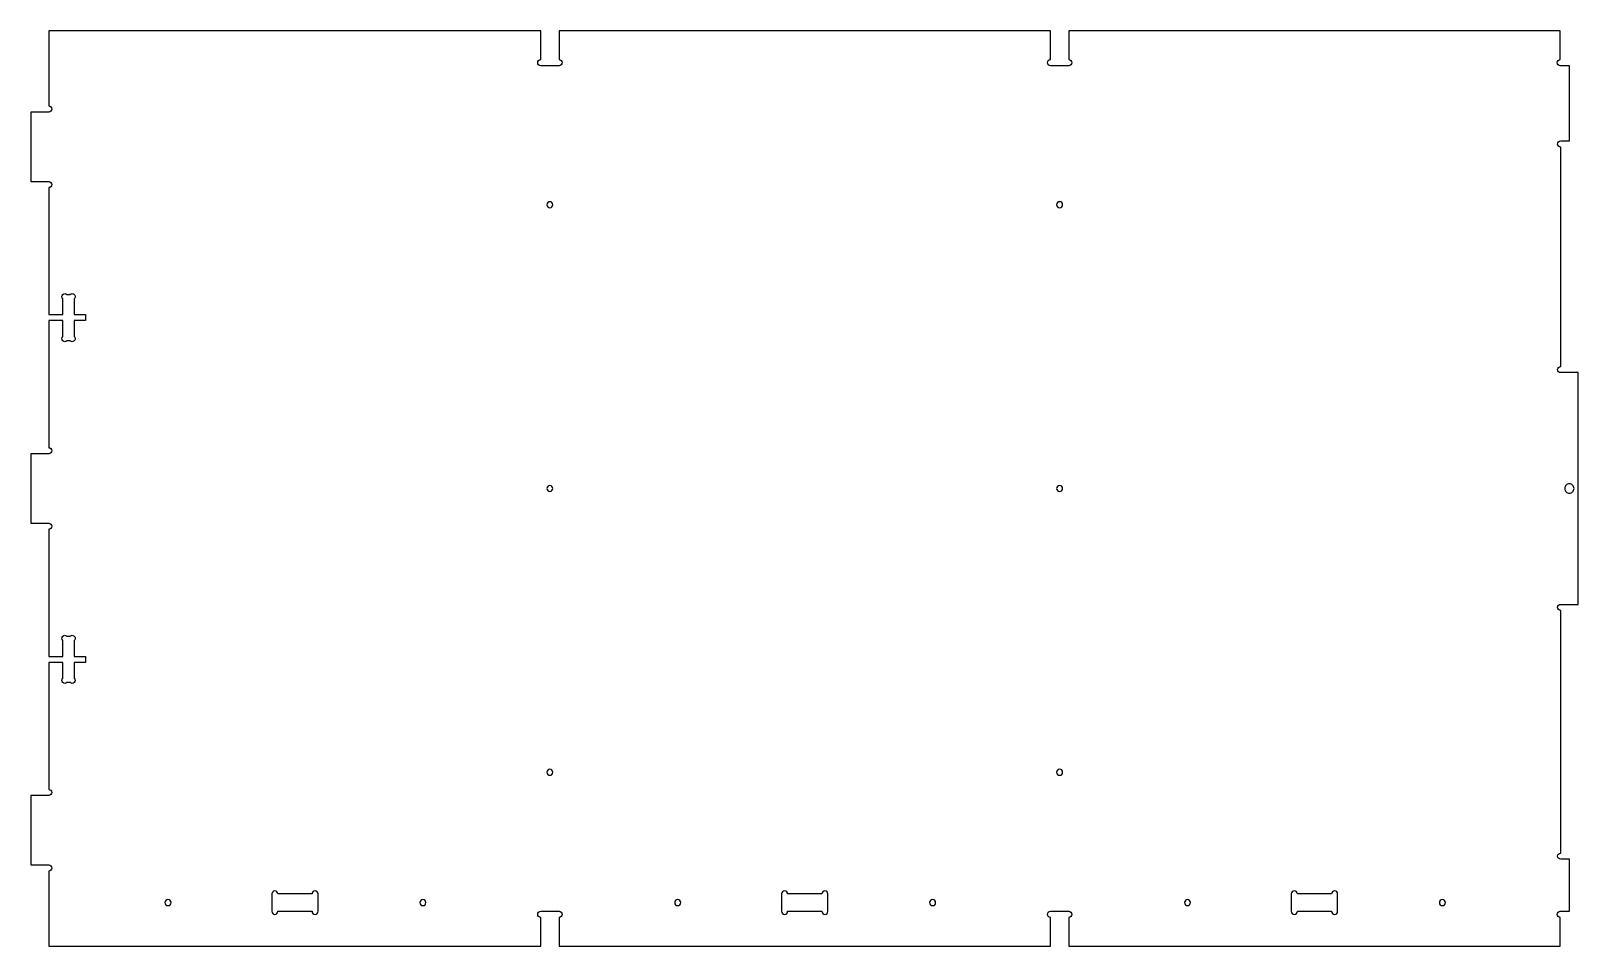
# Model space of a CAD drawing. Extents: x 1.2 to 68, y 7.2 to 46.7.
import ezdxf

# ---------------------------------------------------------------- set-up
doc = ezdxf.new("R2010")
doc.units = 0
doc.layers.add('HALF_INCH_THRUCUT', color=18, linetype='CONTINUOUS')
doc.layers.add('SCREW_LOCATION_RECESS', color=1, linetype='CONTINUOUS')

msp = doc.modelspace()

# ---------------------------------------------------------------- linework, layer by layer
at = {"layer": 'HALF_INCH_THRUCUT'}
for points in [[(2.001, 7.182), (23.231, 7.182), (23.231, 8.421, -1), (23.231, 8.682), (24.021, 8.682, -1), (24.021, 8.421), (24.021, 7.182), (45.231, 7.182), (45.231, 8.421, -1), (45.231, 8.682), (46.021, 8.682, -1), (46.021, 8.421), (46.021, 7.182), (67.231, 7.182), (67.231, 8.421, -1), (67.231, 8.682), (67.626, 8.682), (67.626, 10.932), (67.251, 10.932, -1), (67.251, 11.193), (67.251, 21.671, -1), (67.251, 21.932), (68.001, 21.932), (68.001, 31.932), (67.251, 31.932, -1), (67.251, 32.193), (67.251, 41.671, -1), (67.251, 41.932), (67.626, 41.932), (67.626, 45.182), (67.231, 45.182, -1), (67.231, 45.443), (67.231, 46.682), (46.021, 46.682), (46.021, 45.443, -1), (46.021, 45.182), (45.231, 45.182, -1), (45.231, 45.443), (45.231, 46.682), (24.021, 46.682), (24.021, 45.443, -1), (24.021, 45.182), (23.231, 45.182, -1), (23.231, 45.443), (23.231, 46.682), (2.001, 46.682), (2.001, 43.443, -1), (2.001, 43.182), (1.231, 43.182), (1.231, 40.182), (2.001, 40.182, -1), (2.001, 39.921), (2.001, 34.437), (2.601, 34.437), (2.601, 35.123, -1), (2.785, 35.307), (2.917, 35.307, -1), (3.101, 35.123), (3.101, 34.437), (3.588, 34.437), (3.588, 34.177), (3.101, 34.177), (3.101, 33.491, -1), (2.917, 33.307), (2.785, 33.307, -1), (2.601, 33.491), (2.601, 34.177), (2.001, 34.177), (2.001, 28.693, -1), (2.001, 28.432), (1.231, 28.432), (1.231, 25.432), (2.001, 25.432, -1), (2.001, 25.171), (2.001, 19.687), (2.601, 19.687), (2.601, 20.373, -1), (2.785, 20.557), (2.917, 20.557, -1), (3.101, 20.373), (3.101, 19.687), (3.588, 19.687), (3.588, 19.427), (3.101, 19.427), (3.101, 18.741, -1), (2.917, 18.557), (2.785, 18.557, -1), (2.601, 18.741), (2.601, 19.427), (2.001, 19.427), (2.001, 13.943, -1), (2.001, 13.682), (1.231, 13.682), (1.231, 10.682), (2.001, 10.682, -1), (2.001, 10.421)], [(11.626, 9.432), (11.626, 8.682, 1), (11.887, 8.682), (13.365, 8.682, 1), (13.626, 8.682), (13.626, 9.432, 1), (13.365, 9.432), (11.887, 9.432, 1)], [(33.626, 9.432), (33.626, 8.682, 1), (33.887, 8.682), (35.365, 8.682, 1), (35.626, 8.682), (35.626, 9.432, 1), (35.365, 9.432), (33.887, 9.432, 1)], [(55.626, 9.432), (55.626, 8.682, 1), (55.887, 8.682), (57.365, 8.682, 1), (57.626, 8.682), (57.626, 9.432, 1), (57.365, 9.432), (55.887, 9.432, 1)]]:
    msp.add_lwpolyline(points, format="xyb", close=True, dxfattribs=at)
at = {"layer": 'SCREW_LOCATION_RECESS'}
for points in [[(23.626, 39.312, 0.414214), (23.496, 39.182, 0.414214), (23.626, 39.052, 0.414214), (23.756, 39.182, 0.414214)], [(45.626, 39.312, 0.414214), (45.496, 39.182, 0.414214), (45.626, 39.052, 0.414214), (45.756, 39.182, 0.414214)], [(23.626, 27.062, 0.414214), (23.496, 26.932, 0.414214), (23.626, 26.802, 0.414214), (23.756, 26.932, 0.414214)], [(45.626, 27.062, 0.414214), (45.496, 26.932, 0.414214), (45.626, 26.802, 0.414214), (45.756, 26.932, 0.414214)], [(67.626, 27.132, 0.414214), (67.426, 26.932, 0.414214), (67.626, 26.732, 0.414214), (67.826, 26.932, 0.414214)], [(23.626, 14.812, 0.414214), (23.496, 14.682, 0.414214), (23.626, 14.552, 0.414214), (23.756, 14.682, 0.414214)], [(45.626, 14.812, 0.414214), (45.496, 14.682, 0.414214), (45.626, 14.552, 0.414214), (45.756, 14.682, 0.414214)], [(7.146, 9.187, 0.414214), (7.016, 9.057, 0.414214), (7.146, 8.927, 0.414214), (7.276, 9.057, 0.414214)], [(18.146, 9.187, 0.414214), (18.016, 9.057, 0.414214), (18.146, 8.927, 0.414214), (18.276, 9.057, 0.414214)], [(29.146, 9.187, 0.414214), (29.016, 9.057, 0.414214), (29.146, 8.927, 0.414214), (29.276, 9.057, 0.414214)], [(40.146, 9.187, 0.414214), (40.016, 9.057, 0.414214), (40.146, 8.927, 0.414214), (40.276, 9.057, 0.414214)], [(51.146, 9.187, 0.414214), (51.016, 9.057, 0.414214), (51.146, 8.927, 0.414214), (51.276, 9.057, 0.414214)], [(62.146, 9.187, 0.414214), (62.016, 9.057, 0.414214), (62.146, 8.927, 0.414214), (62.276, 9.057, 0.414214)]]:
    msp.add_lwpolyline(points, format="xyb", close=True, dxfattribs=at)

doc.saveas('drawing.dxf')
